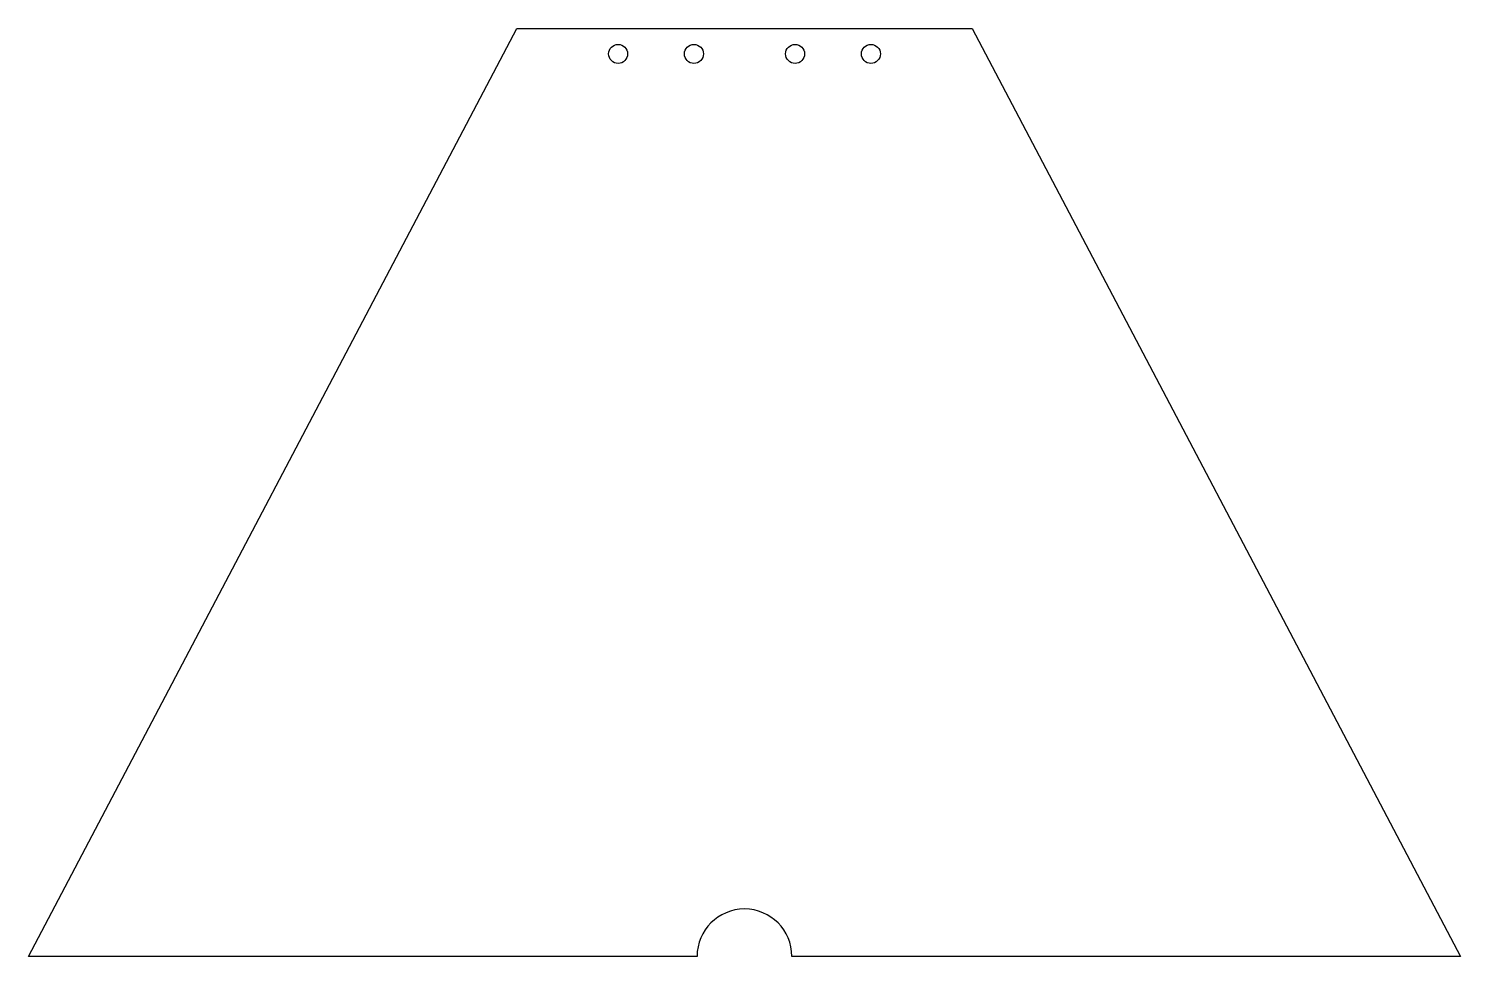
# Model space of a CAD drawing. Header units: millimetres. Extents: x 11 to 299, y 6 to 192.
import ezdxf

# ---------------------------------------------------------------- set-up
doc = ezdxf.new("R2010")
doc.units = ezdxf.units.MM
doc.layers.get('0').update_dxf_attribs({"linetype": 'CONTINUOUS'})

msp = doc.modelspace()

# ---------------------------------------------------------------- linework, layer by layer
msp.add_lwpolyline([(109.54, 192.43), (155.26, 192.43), (200.98, 192.43), (299.1, 6), (164.78, 6, 1), (145.73, 6), (11.42, 6)], format="xyb", close=True)
for centre in [(129.86, 187.35), (145.1, 187.35), (165.42, 187.35), (180.66, 187.35)]:
    msp.add_circle(centre, 1.91)

doc.saveas('drawing.dxf')
